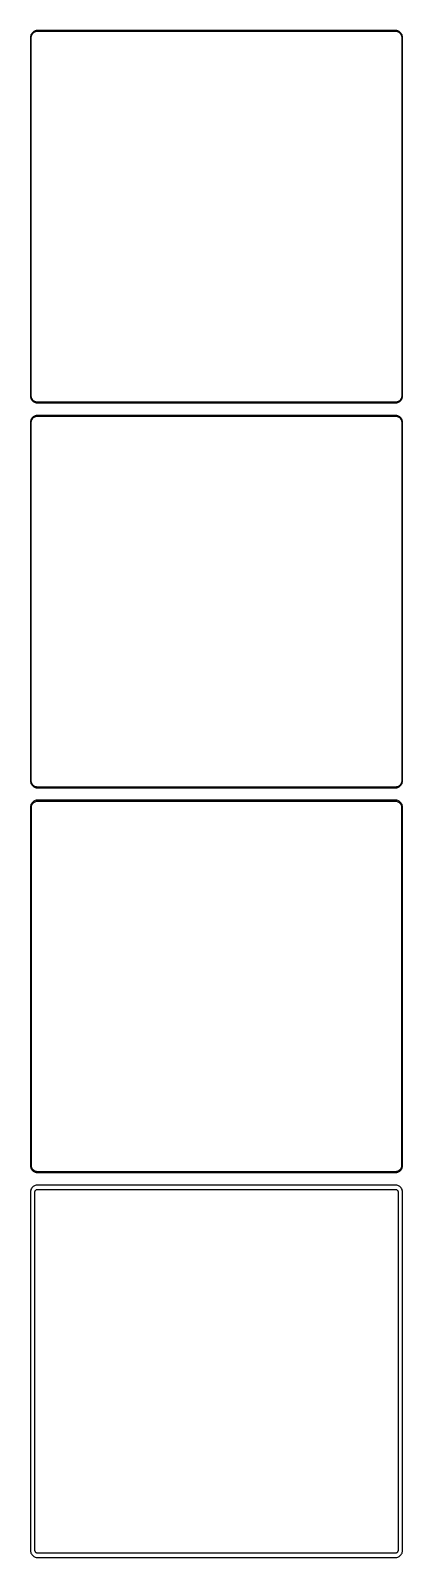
# Model space of a CAD drawing. Header units: metres. Extents: x -135 to 135, y 981 to 2088.
import ezdxf

# ---------------------------------------------------------------- set-up
doc = ezdxf.new("R2010")
doc.units = ezdxf.units.M

msp = doc.modelspace()

# ---------------------------------------------------------------- linework, layer by layer
for p, q in [((-134.961, 2083.63), (-135, 2083)), ((-135, 2083), (-135, 1823)), ((-134.843, 2084.24), (-134.961, 2083.63)), ((-134.649, 2084.84), (-134.843, 2084.24)), ((-134.382, 2085.41), (-134.649, 2084.84)), ((-134.5, 2082.75), (-134.463, 2083.35)), ((-134.5, 1823.25), (-134.5, 2082.75)), ((-134.463, 2083.35), (-134.351, 2083.93)), ((-134.045, 2085.94), (-134.382, 2085.41)), ((-134.351, 2083.93), (-134.166, 2084.5)), ((-134.166, 2084.5), (-133.912, 2085.04)), ((-133.645, 2086.42), (-134.045, 2085.94)), ((-133.912, 2085.04), (-133.593, 2085.54)), ((-133.187, 2086.85), (-133.645, 2086.42)), ((-133.593, 2085.54), (-133.213, 2086)), ((-133.213, 2086), (-132.778, 2086.41)), ((-132.679, 2087.22), (-133.187, 2086.85)), ((-132.778, 2086.41), (-132.295, 2086.76)), ((-132.129, 2087.52), (-132.679, 2087.22)), ((-132.295, 2086.76), (-131.772, 2087.05)), ((-131.545, 2087.76), (-132.129, 2087.52)), ((-131.772, 2087.05), (-131.218, 2087.27)), ((-130.937, 2087.91), (-131.545, 2087.76)), ((-131.218, 2087.27), (-130.64, 2087.42)), ((-130.314, 2087.99), (-130.937, 2087.91)), ((-130.64, 2087.42), (-130.048, 2087.49)), ((130.314, 2087.99), (-130.314, 2087.99)), ((-130.048, 2087.49), (130.048, 2087.49)), ((130.048, 2087.49), (130.64, 2087.42)), ((130.937, 2087.91), (130.314, 2087.99)), ((130.64, 2087.42), (131.218, 2087.27)), ((131.545, 2087.76), (130.937, 2087.91)), ((131.218, 2087.27), (131.772, 2087.05)), ((132.129, 2087.52), (131.545, 2087.76)), ((131.772, 2087.05), (132.295, 2086.76)), ((132.679, 2087.22), (132.129, 2087.52)), ((132.295, 2086.76), (132.778, 2086.41)), ((133.187, 2086.85), (132.679, 2087.22)), ((132.778, 2086.41), (133.213, 2086)), ((133.645, 2086.42), (133.187, 2086.85)), ((133.213, 2086), (133.593, 2085.54)), ((133.593, 2085.54), (133.912, 2085.04)), ((134.045, 2085.94), (133.645, 2086.42)), ((133.912, 2085.04), (134.166, 2084.5)), ((134.382, 2085.41), (134.045, 2085.94)), ((134.166, 2084.5), (134.351, 2083.93)), ((134.351, 2083.93), (134.463, 2083.35)), ((134.649, 2084.84), (134.382, 2085.41)), ((134.463, 2083.35), (134.5, 2082.75)), ((134.5, 2082.75), (134.5, 1823.25)), ((134.843, 2084.24), (134.649, 2084.84)), ((134.961, 2083.63), (134.843, 2084.24)), ((135, 2083), (134.961, 2083.63)), ((135, 1823), (135, 2083)), ((-135, 1823), (-134.961, 1822.37)), ((-134.961, 1822.37), (-134.843, 1821.76)), ((-134.843, 1821.76), (-134.649, 1821.16)), ((-134.649, 1821.16), (-134.382, 1820.59)), ((-134.463, 1822.65), (-134.5, 1823.25)), ((-134.351, 1822.07), (-134.463, 1822.65)), ((-134.382, 1820.59), (-134.045, 1820.06)), ((-134.166, 1821.5), (-134.351, 1822.07)), ((-133.912, 1820.96), (-134.166, 1821.5)), ((-134.045, 1820.06), (-133.645, 1819.58)), ((-133.593, 1820.46), (-133.912, 1820.96)), ((-133.645, 1819.58), (-133.187, 1819.15)), ((-133.213, 1820), (-133.593, 1820.46)), ((-132.778, 1819.59), (-133.213, 1820)), ((-133.187, 1819.15), (-132.679, 1818.78)), ((-132.295, 1819.24), (-132.778, 1819.59)), ((-132.679, 1818.78), (-132.129, 1818.48)), ((-131.772, 1818.95), (-132.295, 1819.24)), ((-132.129, 1818.48), (-131.545, 1818.24)), ((-131.218, 1818.73), (-131.772, 1818.95)), ((-131.545, 1818.24), (-130.937, 1818.09)), ((-130.64, 1818.58), (-131.218, 1818.73)), ((-130.937, 1818.09), (-130.314, 1818.01)), ((-130.048, 1818.51), (-130.64, 1818.58)), ((-130.314, 1818.01), (130.314, 1818.01)), ((130.048, 1818.51), (-130.048, 1818.51)), ((130.64, 1818.58), (130.048, 1818.51)), ((130.314, 1818.01), (130.937, 1818.09)), ((131.218, 1818.73), (130.64, 1818.58)), ((130.937, 1818.09), (131.545, 1818.24)), ((131.772, 1818.95), (131.218, 1818.73)), ((131.545, 1818.24), (132.129, 1818.48)), ((132.295, 1819.24), (131.772, 1818.95)), ((132.129, 1818.48), (132.679, 1818.78)), ((132.778, 1819.59), (132.295, 1819.24)), ((132.679, 1818.78), (133.187, 1819.15)), ((133.213, 1820), (132.778, 1819.59)), ((133.187, 1819.15), (133.645, 1819.58)), ((133.593, 1820.46), (133.213, 1820)), ((133.912, 1820.96), (133.593, 1820.46)), ((133.645, 1819.58), (134.045, 1820.06)), ((134.166, 1821.5), (133.912, 1820.96)), ((134.045, 1820.06), (134.382, 1820.59)), ((134.351, 1822.07), (134.166, 1821.5)), ((134.463, 1822.65), (134.351, 1822.07)), ((134.382, 1820.59), (134.649, 1821.16)), ((134.5, 1823.25), (134.463, 1822.65)), ((134.649, 1821.16), (134.843, 1821.76)), ((134.843, 1821.76), (134.961, 1822.37)), ((134.961, 1822.37), (135, 1823)), ((-134.961, 1804.63), (-135, 1804)), ((-134.843, 1805.24), (-134.961, 1804.63)), ((-134.649, 1805.84), (-134.843, 1805.24)), ((-134.382, 1806.41), (-134.649, 1805.84)), ((-134.463, 1804.35), (-134.351, 1804.93)), ((-134.045, 1806.94), (-134.382, 1806.41)), ((-134.351, 1804.93), (-134.166, 1805.5)), ((-134.166, 1805.5), (-133.912, 1806.04)), ((-133.645, 1807.42), (-134.045, 1806.94)), ((-133.912, 1806.04), (-133.593, 1806.54)), ((-133.187, 1807.85), (-133.645, 1807.42)), ((-133.593, 1806.54), (-133.213, 1807)), ((-133.213, 1807), (-132.778, 1807.41)), ((-132.679, 1808.22), (-133.187, 1807.85)), ((-132.778, 1807.41), (-132.295, 1807.76)), ((-132.129, 1808.52), (-132.679, 1808.22)), ((-132.295, 1807.76), (-131.772, 1808.05)), ((-131.545, 1808.76), (-132.129, 1808.52)), ((-131.772, 1808.05), (-131.218, 1808.27)), ((-130.937, 1808.91), (-131.545, 1808.76)), ((-131.218, 1808.27), (-130.64, 1808.42)), ((-130.314, 1808.99), (-130.937, 1808.91)), ((-130.64, 1808.42), (-130.048, 1808.49)), ((130.314, 1808.99), (-130.314, 1808.99)), ((-130.048, 1808.49), (130.048, 1808.49)), ((130.048, 1808.49), (130.64, 1808.42)), ((130.937, 1808.91), (130.314, 1808.99)), ((130.64, 1808.42), (131.218, 1808.27)), ((131.545, 1808.76), (130.937, 1808.91)), ((131.218, 1808.27), (131.772, 1808.05)), ((132.129, 1808.52), (131.545, 1808.76)), ((131.772, 1808.05), (132.295, 1807.76)), ((132.679, 1808.22), (132.129, 1808.52)), ((132.295, 1807.76), (132.778, 1807.41)), ((133.187, 1807.85), (132.679, 1808.22)), ((132.778, 1807.41), (133.213, 1807)), ((133.645, 1807.42), (133.187, 1807.85)), ((133.213, 1807), (133.593, 1806.54)), ((133.593, 1806.54), (133.912, 1806.04)), ((134.045, 1806.94), (133.645, 1807.42)), ((133.912, 1806.04), (134.166, 1805.5)), ((134.382, 1806.41), (134.045, 1806.94)), ((134.166, 1805.5), (134.351, 1804.93)), ((134.351, 1804.93), (134.463, 1804.35)), ((134.649, 1805.84), (134.382, 1806.41)), ((134.843, 1805.24), (134.649, 1805.84)), ((134.961, 1804.63), (134.843, 1805.24)), ((135, 1804), (134.961, 1804.63)), ((-135, 1804), (-135, 1544)), ((-134.5, 1803.75), (-134.463, 1804.35)), ((-134.5, 1544.25), (-134.5, 1803.75)), ((134.463, 1804.35), (134.5, 1803.75)), ((134.5, 1803.75), (134.5, 1544.25)), ((135, 1544), (135, 1804)), ((-135, 1544), (-134.961, 1543.37)), ((-134.961, 1543.37), (-134.843, 1542.76)), ((-134.843, 1542.76), (-134.649, 1542.16)), ((-134.649, 1542.16), (-134.382, 1541.59)), ((-134.463, 1543.65), (-134.5, 1544.25)), ((-134.351, 1543.07), (-134.463, 1543.65)), ((-134.382, 1541.59), (-134.045, 1541.06)), ((-134.166, 1542.5), (-134.351, 1543.07)), ((-133.912, 1541.96), (-134.166, 1542.5)), ((-134.045, 1541.06), (-133.645, 1540.58)), ((-133.593, 1541.46), (-133.912, 1541.96)), ((-133.645, 1540.58), (-133.187, 1540.15)), ((-133.213, 1541), (-133.593, 1541.46)), ((-132.778, 1540.59), (-133.213, 1541)), ((-133.187, 1540.15), (-132.679, 1539.78)), ((-132.295, 1540.24), (-132.778, 1540.59)), ((-132.679, 1539.78), (-132.129, 1539.48)), ((-131.772, 1539.95), (-132.295, 1540.24)), ((-132.129, 1539.48), (-131.545, 1539.24)), ((-131.218, 1539.73), (-131.772, 1539.95)), ((-131.545, 1539.24), (-130.937, 1539.09)), ((-130.64, 1539.58), (-131.218, 1539.73)), ((-130.937, 1539.09), (-130.314, 1539.01)), ((-130.048, 1539.51), (-130.64, 1539.58)), ((-130.314, 1539.01), (130.314, 1539.01)), ((130.048, 1539.51), (-130.048, 1539.51)), ((130.64, 1539.58), (130.048, 1539.51)), ((130.314, 1539.01), (130.937, 1539.09)), ((131.218, 1539.73), (130.64, 1539.58)), ((130.937, 1539.09), (131.545, 1539.24)), ((131.772, 1539.95), (131.218, 1539.73)), ((131.545, 1539.24), (132.129, 1539.48)), ((132.295, 1540.24), (131.772, 1539.95)), ((132.129, 1539.48), (132.679, 1539.78)), ((132.778, 1540.59), (132.295, 1540.24)), ((132.679, 1539.78), (133.187, 1540.15)), ((133.213, 1541), (132.778, 1540.59)), ((133.187, 1540.15), (133.645, 1540.58)), ((133.593, 1541.46), (133.213, 1541)), ((133.912, 1541.96), (133.593, 1541.46)), ((133.645, 1540.58), (134.045, 1541.06)), ((134.166, 1542.5), (133.912, 1541.96)), ((134.045, 1541.06), (134.382, 1541.59)), ((134.351, 1543.07), (134.166, 1542.5)), ((134.463, 1543.65), (134.351, 1543.07)), ((134.382, 1541.59), (134.649, 1542.16)), ((134.5, 1544.25), (134.463, 1543.65)), ((134.649, 1542.16), (134.843, 1542.76)), ((134.843, 1542.76), (134.961, 1543.37)), ((134.961, 1543.37), (135, 1544)), ((-134.045, 1527.94), (-134.382, 1527.41)), ((-133.645, 1528.42), (-134.045, 1527.94)), ((-133.187, 1528.85), (-133.645, 1528.42)), ((-133.454, 1527.44), (-133.088, 1527.88)), ((-132.679, 1529.22), (-133.187, 1528.85)), ((-133.088, 1527.88), (-132.668, 1528.28)), ((-132.129, 1529.52), (-132.679, 1529.22)), ((-132.668, 1528.28), (-132.203, 1528.62)), ((-132.203, 1528.62), (-131.699, 1528.89)), ((-131.545, 1529.76), (-132.129, 1529.52)), ((-131.699, 1528.89), (-131.165, 1529.1)), ((-130.937, 1529.91), (-131.545, 1529.76)), ((-131.165, 1529.1), (-130.608, 1529.25)), ((-130.314, 1529.99), (-130.937, 1529.91)), ((-130.608, 1529.25), (-130.037, 1529.32)), ((130.314, 1529.99), (-130.314, 1529.99)), ((-130.037, 1529.32), (130.037, 1529.32)), ((130.037, 1529.32), (130.608, 1529.25)), ((130.937, 1529.91), (130.314, 1529.99)), ((130.608, 1529.25), (131.165, 1529.1)), ((131.545, 1529.76), (130.937, 1529.91)), ((131.165, 1529.1), (131.699, 1528.89)), ((132.129, 1529.52), (131.545, 1529.76)), ((131.699, 1528.89), (132.203, 1528.62)), ((132.679, 1529.22), (132.129, 1529.52)), ((132.203, 1528.62), (132.668, 1528.28)), ((132.668, 1528.28), (133.088, 1527.88)), ((133.187, 1528.85), (132.679, 1529.22)), ((133.088, 1527.88), (133.454, 1527.44)), ((133.645, 1528.42), (133.187, 1528.85)), ((134.045, 1527.94), (133.645, 1528.42)), ((134.382, 1527.41), (134.045, 1527.94)), ((-134.961, 1525.63), (-135, 1525)), ((-135, 1525), (-135, 1265)), ((-134.843, 1526.24), (-134.961, 1525.63)), ((-134.649, 1526.84), (-134.843, 1526.24)), ((-134.382, 1527.41), (-134.649, 1526.84)), ((-134.328, 1524.75), (-134.292, 1525.32)), ((-134.328, 1265.25), (-134.328, 1524.75)), ((-134.292, 1525.32), (-134.185, 1525.89)), ((-134.185, 1525.89), (-134.007, 1526.44)), ((-134.007, 1526.44), (-133.762, 1526.96)), ((-133.762, 1526.96), (-133.454, 1527.44)), ((133.454, 1527.44), (133.762, 1526.96)), ((133.762, 1526.96), (134.007, 1526.44)), ((134.007, 1526.44), (134.185, 1525.89)), ((134.185, 1525.89), (134.292, 1525.32)), ((134.292, 1525.32), (134.328, 1524.75)), ((134.328, 1524.75), (134.328, 1265.25)), ((134.649, 1526.84), (134.382, 1527.41)), ((134.843, 1526.24), (134.649, 1526.84)), ((134.961, 1525.63), (134.843, 1526.24)), ((135, 1525), (134.961, 1525.63)), ((135, 1265), (135, 1525)), ((-135, 1265), (-134.961, 1264.37)), ((-134.961, 1264.37), (-134.843, 1263.76)), ((-134.843, 1263.76), (-134.649, 1263.16)), ((-134.649, 1263.16), (-134.382, 1262.59)), ((-134.382, 1262.59), (-134.045, 1262.06)), ((-134.292, 1264.68), (-134.328, 1265.25)), ((-134.185, 1264.11), (-134.292, 1264.68)), ((-134.007, 1263.56), (-134.185, 1264.11)), ((-134.045, 1262.06), (-133.645, 1261.58)), ((-133.762, 1263.04), (-134.007, 1263.56)), ((-133.454, 1262.56), (-133.762, 1263.04)), ((-133.088, 1262.12), (-133.454, 1262.56)), ((-132.668, 1261.72), (-133.088, 1262.12)), ((133.088, 1262.12), (132.668, 1261.72)), ((133.454, 1262.56), (133.088, 1262.12)), ((133.762, 1263.04), (133.454, 1262.56)), ((133.645, 1261.58), (134.045, 1262.06)), ((134.007, 1263.56), (133.762, 1263.04)), ((134.185, 1264.11), (134.007, 1263.56)), ((134.045, 1262.06), (134.382, 1262.59)), ((134.292, 1264.68), (134.185, 1264.11)), ((134.328, 1265.25), (134.292, 1264.68)), ((134.382, 1262.59), (134.649, 1263.16)), ((134.649, 1263.16), (134.843, 1263.76)), ((134.843, 1263.76), (134.961, 1264.37)), ((134.961, 1264.37), (135, 1265)), ((-133.645, 1261.58), (-133.187, 1261.15)), ((-133.187, 1261.15), (-132.679, 1260.78)), ((-132.679, 1260.78), (-132.129, 1260.48)), ((-132.203, 1261.38), (-132.668, 1261.72)), ((-131.699, 1261.11), (-132.203, 1261.38)), ((-132.129, 1260.48), (-131.545, 1260.24)), ((-131.165, 1260.9), (-131.699, 1261.11)), ((-131.545, 1260.24), (-130.937, 1260.09)), ((-130.937, 1250.91), (-131.545, 1250.76)), ((-130.608, 1260.75), (-131.165, 1260.9)), ((-130.937, 1260.09), (-130.314, 1260.01)), ((-130.314, 1250.99), (-130.937, 1250.91)), ((-130.037, 1260.68), (-130.608, 1260.75)), ((-130.314, 1260.01), (130.314, 1260.01)), ((130.314, 1250.99), (-130.314, 1250.99)), ((130.037, 1260.68), (-130.037, 1260.68)), ((130.608, 1260.75), (130.037, 1260.68)), ((130.314, 1260.01), (130.937, 1260.09)), ((130.937, 1250.91), (130.314, 1250.99)), ((131.165, 1260.9), (130.608, 1260.75)), ((130.937, 1260.09), (131.545, 1260.24)), ((131.545, 1250.76), (130.937, 1250.91)), ((131.699, 1261.11), (131.165, 1260.9)), ((131.545, 1260.24), (132.129, 1260.48)), ((132.203, 1261.38), (131.699, 1261.11)), ((132.129, 1260.48), (132.679, 1260.78)), ((132.668, 1261.72), (132.203, 1261.38)), ((132.679, 1260.78), (133.187, 1261.15)), ((133.187, 1261.15), (133.645, 1261.58)), ((-134.961, 1246.63), (-135, 1246)), ((-135, 1246), (-135, 986)), ((-134.843, 1247.24), (-134.961, 1246.63)), ((-134.649, 1247.84), (-134.843, 1247.24)), ((-134.382, 1248.41), (-134.649, 1247.84)), ((-134.045, 1248.94), (-134.382, 1248.41)), ((-133.645, 1249.42), (-134.045, 1248.94)), ((-133.187, 1249.85), (-133.645, 1249.42)), ((-132.679, 1250.22), (-133.187, 1249.85)), ((-132.129, 1250.52), (-132.679, 1250.22)), ((-131.545, 1250.76), (-132.129, 1250.52)), ((-131.86, 1245.75), (-131.843, 1246.01)), ((-131.86, 986.25), (-131.86, 1245.75)), ((-131.843, 1246.01), (-131.793, 1246.27)), ((-131.793, 1246.27), (-131.711, 1246.53)), ((-131.711, 1246.53), (-131.599, 1246.77)), ((-131.599, 1246.77), (-131.457, 1246.99)), ((-131.457, 1246.99), (-131.288, 1247.19)), ((-131.288, 1247.19), (-131.095, 1247.38)), ((-131.095, 1247.38), (-130.88, 1247.53)), ((-130.88, 1247.53), (-130.648, 1247.66)), ((-130.648, 1247.66), (-130.402, 1247.76)), ((-130.402, 1247.76), (-130.145, 1247.82)), ((-130.145, 1247.82), (-129.882, 1247.86)), ((-129.882, 1247.86), (129.882, 1247.86)), ((129.882, 1247.86), (130.145, 1247.82)), ((130.145, 1247.82), (130.402, 1247.76)), ((130.402, 1247.76), (130.648, 1247.66)), ((130.648, 1247.66), (130.88, 1247.53)), ((130.88, 1247.53), (131.095, 1247.38)), ((131.095, 1247.38), (131.288, 1247.19)), ((131.288, 1247.19), (131.457, 1246.99)), ((131.457, 1246.99), (131.599, 1246.77)), ((132.129, 1250.52), (131.545, 1250.76)), ((131.599, 1246.77), (131.711, 1246.53)), ((131.711, 1246.53), (131.793, 1246.27)), ((131.793, 1246.27), (131.843, 1246.01)), ((131.843, 1246.01), (131.86, 1245.75)), ((131.86, 1245.75), (131.86, 986.25)), ((132.679, 1250.22), (132.129, 1250.52)), ((133.187, 1249.85), (132.679, 1250.22)), ((133.645, 1249.42), (133.187, 1249.85)), ((134.045, 1248.94), (133.645, 1249.42)), ((134.382, 1248.41), (134.045, 1248.94)), ((134.649, 1247.84), (134.382, 1248.41)), ((134.843, 1247.24), (134.649, 1247.84)), ((134.961, 1246.63), (134.843, 1247.24)), ((135, 1246), (134.961, 1246.63)), ((135, 986), (135, 1246)), ((-135, 986), (-134.961, 985.373)), ((-134.961, 985.373), (-134.843, 984.757)), ((-131.843, 985.986), (-131.86, 986.25)), ((-131.793, 985.725), (-131.843, 985.986)), ((-131.711, 985.473), (-131.793, 985.725)), ((-131.599, 985.234), (-131.711, 985.473)), ((-131.457, 985.01), (-131.599, 985.234)), ((131.599, 985.234), (131.457, 985.01)), ((131.711, 985.473), (131.599, 985.234)), ((131.793, 985.725), (131.711, 985.473)), ((131.843, 985.986), (131.793, 985.725)), ((131.86, 986.25), (131.843, 985.986)), ((134.843, 984.757), (134.961, 985.373)), ((134.961, 985.373), (135, 986)), ((-134.843, 984.757), (-134.649, 984.159)), ((-134.649, 984.159), (-134.382, 983.591)), ((-134.382, 983.591), (-134.045, 983.061)), ((-134.045, 983.061), (-133.645, 982.577)), ((-133.645, 982.577), (-133.187, 982.147)), ((-133.187, 982.147), (-132.679, 981.778)), ((-132.679, 981.778), (-132.129, 981.476)), ((-132.129, 981.476), (-131.545, 981.245)), ((-131.545, 981.245), (-130.937, 981.089)), ((-131.288, 984.806), (-131.457, 985.01)), ((-131.095, 984.624), (-131.288, 984.806)), ((-130.88, 984.469), (-131.095, 984.624)), ((-130.937, 981.089), (-130.314, 981.01)), ((-130.648, 984.341), (-130.88, 984.469)), ((-130.402, 984.244), (-130.648, 984.341)), ((-130.145, 984.178), (-130.402, 984.244)), ((-130.314, 981.01), (130.314, 981.01)), ((-129.882, 984.145), (-130.145, 984.178)), ((129.882, 984.145), (-129.882, 984.145)), ((130.145, 984.178), (129.882, 984.145)), ((130.402, 984.244), (130.145, 984.178)), ((130.314, 981.01), (130.937, 981.089)), ((130.648, 984.341), (130.402, 984.244)), ((130.88, 984.469), (130.648, 984.341)), ((131.095, 984.624), (130.88, 984.469)), ((130.937, 981.089), (131.545, 981.245)), ((131.288, 984.806), (131.095, 984.624)), ((131.457, 985.01), (131.288, 984.806)), ((131.545, 981.245), (132.129, 981.476)), ((132.129, 981.476), (132.679, 981.778)), ((132.679, 981.778), (133.187, 982.147)), ((133.187, 982.147), (133.645, 982.577)), ((133.645, 982.577), (134.045, 983.061)), ((134.045, 983.061), (134.382, 983.591)), ((134.382, 983.591), (134.649, 984.159)), ((134.649, 984.159), (134.843, 984.757))]:
    msp.add_line(p, q)

doc.saveas('drawing.dxf')
